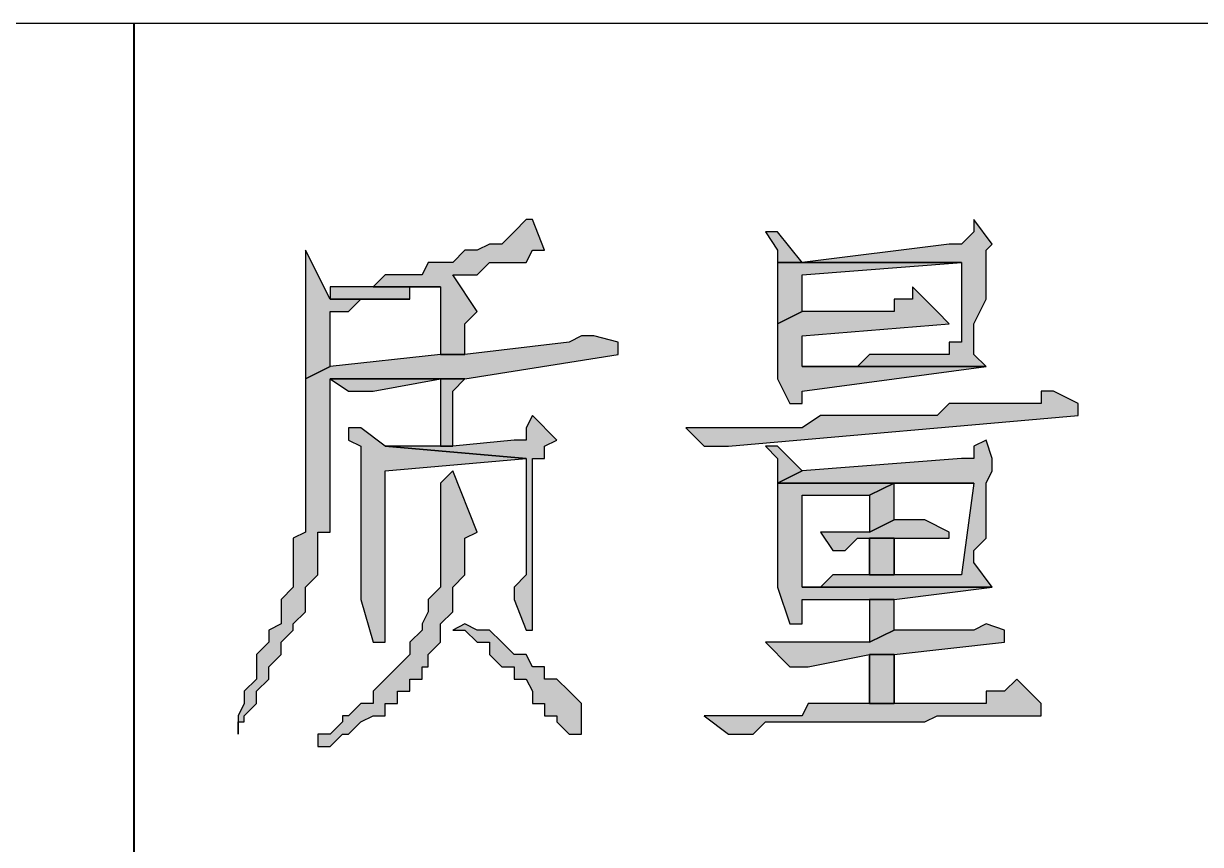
# Model space of a CAD drawing. Extents: x 457 to 4918, y -67 to 391.
# Drawn here: x 3530.63 to 3539.31, y 86.65 to 92.71 of the extents above; entities that cross this region are included whole.
import ezdxf

# ---------------------------------------------------------------- set-up
doc = ezdxf.new("R2010")
doc.units = 0
doc.header["$LTSCALE"] = 40
doc.header["$MEASUREMENT"] = 0
for name, color, linetype in [('at_Entity', 7, 'CONTINUOUS'), ('at_Rect', 7, 'CONTINUOUS'), ('at_Solid', 7, 'CONTINUOUS')]:
    doc.layers.add(name, color=color, linetype=linetype)

msp = doc.modelspace()

# ---------------------------------------------------------------- hatches: boundary and pattern name
at = {"layer": 'at_Solid'}
for points in [[(3534.3842, 91.2651), (3534.339, 91.2651), (3534.2486, 91.1747), (3534.1582, 91.0843), (3534.0678, 91.0843), (3533.9774, 91.0391), (3533.887, 91.0391), (3533.7966, 90.9487), (3533.6158, 90.9487), (3533.5706, 90.8583), (3533.2994, 90.8583), (3533.209, 90.7679), (3533.7062, 90.7679), (3533.7062, 90.6775), (3533.7062, 90.2707), (3533.887, 90.2707), (3533.887, 90.4967), (3533.9774, 90.5871), (3533.7966, 90.8583), (3533.9774, 90.8583), (3534.0678, 90.9487), (3534.339, 90.9487), (3534.3842, 91.0391), (3534.4746, 91.0391)], [(3537.6388, 91.2651), (3537.6388, 91.1747), (3537.5484, 91.0843), (3537.458, 91.0843), (3536.3731, 90.9487), (3536.1923, 90.9487), (3537.5484, 90.9487), (3537.5484, 90.3611), (3537.458, 90.3611), (3537.458, 90.2707), (3537.3676, 90.2707), (3536.8703, 90.2707), (3536.7799, 90.1803), (3536.3731, 90.1803), (3537.7292, 90.1803), (3537.6388, 90.2707), (3537.6388, 90.4967), (3537.7292, 90.6775), (3537.7292, 91.0391), (3537.7744, 91.0843)], [(3536.1923, 91.1747), (3536.1019, 91.1747), (3536.1923, 91.0391), (3536.1923, 90.9487), (3536.3731, 90.9487)], [(3532.7118, 91.0391), (3532.7118, 90.0899), (3532.8926, 90.1803), (3532.8926, 90.5871), (3532.983, 90.5871), (3533.0282, 90.5871), (3533.1186, 90.6775), (3533.4802, 90.6775), (3532.8926, 90.6775)], [(3536.1923, 90.9487), (3536.1923, 90.4967), (3536.3731, 90.5871), (3536.3731, 90.8583), (3537.5484, 90.9487)], [(3533.209, 90.7679), (3532.8926, 90.7679), (3532.8926, 90.6775), (3533.4802, 90.6775), (3533.4802, 90.7679), (3533.7062, 90.7679)], [(3537.1867, 90.7679), (3537.1867, 90.6775), (3537.1415, 90.6775), (3537.0511, 90.6775), (3537.0511, 90.5871), (3536.3731, 90.5871), (3536.1923, 90.4967), (3536.1923, 90.0899), (3536.2827, 89.9091), (3536.3731, 89.9091), (3536.3731, 89.9995), (3537.7292, 90.1803), (3536.3731, 90.1803), (3536.3731, 90.2707), (3536.3731, 90.4063), (3537.458, 90.4967), (3537.3676, 90.5871)], [(3534.8363, 90.4063), (3534.7459, 90.4063), (3534.6555, 90.3611), (3533.887, 90.2707), (3533.7062, 90.2707), (3532.8926, 90.1803), (3532.7118, 90.0899), (3532.7118, 88.9599), (3532.6214, 88.9147), (3532.6214, 88.553), (3532.531, 88.4626), (3532.531, 88.2818), (3532.4406, 88.2366), (3532.4406, 88.1462), (3532.3502, 88.0558), (3532.3502, 87.875), (3532.2598, 87.7846), (3532.2598, 87.6942), (3532.2146, 87.6038), (3532.2146, 87.4682), (3532.2146, 87.5586), (3532.2598, 87.5586), (3532.2598, 87.6038), (3532.3502, 87.6942), (3532.3502, 87.7846), (3532.4406, 87.875), (3532.4406, 87.9654), (3532.531, 88.0558), (3532.531, 88.1462), (3532.6214, 88.2366), (3532.6214, 88.2818), (3532.7118, 88.3722), (3532.7118, 88.553), (3532.8022, 88.6435), (3532.8022, 88.9599), (3532.8926, 88.9599), (3532.8926, 90.0899), (3533.887, 90.0899), (3535.0171, 90.2707), (3535.0171, 90.3611)], [(3532.8926, 90.0899), (3533.0282, 89.9995), (3533.209, 89.9995), (3533.7062, 90.0899)], [(3533.887, 90.0899), (3532.8926, 90.0899), (3533.7062, 90.0899), (3533.7062, 89.5927), (3533.7966, 89.5927), (3533.7966, 89.9995)], [(3538.2264, 89.9995), (3538.136, 89.9995), (3538.136, 89.9091), (3537.458, 89.9091), (3537.3676, 89.8187), (3536.5087, 89.8187), (3536.3731, 89.7283), (3535.5143, 89.7283), (3535.6499, 89.5927), (3535.8307, 89.5927), (3538.4072, 89.8187), (3538.4072, 89.9091)], [(3534.3842, 89.8187), (3534.339, 89.7283), (3534.339, 89.6379), (3534.2486, 89.6379), (3533.7966, 89.5927), (3533.2994, 89.5927), (3534.339, 89.5023), (3534.339, 88.6435), (3534.2486, 88.553), (3534.2486, 88.4626), (3534.339, 88.2366), (3534.3842, 88.2366), (3534.3842, 88.2818), (3534.3842, 89.5023), (3534.4746, 89.5023), (3534.4746, 89.5927), (3534.5651, 89.6379)], [(3533.1186, 89.7283), (3533.0282, 89.7283), (3533.0282, 89.6379), (3533.1186, 89.5927), (3533.1186, 88.4626), (3533.209, 88.1462), (3533.2994, 88.1462), (3533.2994, 88.2366), (3533.2994, 89.4119), (3534.339, 89.5023), (3533.2994, 89.5927)], [(3537.7292, 89.6379), (3537.6388, 89.5927), (3537.6388, 89.5023), (3537.5484, 89.5023), (3536.3731, 89.4119), (3536.1923, 89.3215), (3537.6388, 89.3215), (3537.5484, 88.6435), (3536.5991, 88.6435), (3536.5087, 88.553), (3536.3731, 88.553), (3537.7744, 88.553), (3537.6388, 88.7339), (3537.6388, 88.8243), (3537.7292, 88.9147), (3537.7292, 89.3215), (3537.7744, 89.4119), (3537.7744, 89.5023)], [(3536.1923, 89.5927), (3536.1019, 89.5927), (3536.1923, 89.5023), (3536.1923, 89.3215), (3536.3731, 89.4119)], [(3533.7966, 89.4119), (3533.7062, 89.3215), (3533.7062, 88.553), (3533.6158, 88.4626), (3533.6158, 88.3722), (3533.5706, 88.2818), (3533.5706, 88.2366), (3533.4802, 88.1462), (3533.4802, 88.0558), (3533.3898, 87.9654), (3533.2994, 87.875), (3533.209, 87.7846), (3533.209, 87.6942), (3533.1186, 87.6942), (3533.0282, 87.6038), (3532.983, 87.6038), (3532.983, 87.5586), (3532.8926, 87.4682), (3532.8022, 87.4682), (3532.8022, 87.3778), (3532.8926, 87.3778), (3532.983, 87.4682), (3533.0282, 87.4682), (3533.1186, 87.5586), (3533.209, 87.6038), (3533.2994, 87.6038), (3533.2994, 87.6942), (3533.3898, 87.6942), (3533.3898, 87.7846), (3533.4802, 87.7846), (3533.4802, 87.875), (3533.5706, 87.875), (3533.5706, 87.9654), (3533.6158, 87.9654), (3533.6158, 88.0558), (3533.7062, 88.1462), (3533.7062, 88.2818), (3533.7966, 88.3722), (3533.7966, 88.553), (3533.887, 88.6435), (3533.887, 88.9147), (3533.9774, 88.9599)], [(3536.1923, 89.3215), (3536.1923, 88.553), (3536.2827, 88.2818), (3536.3731, 88.2818), (3536.3731, 88.3722), (3536.3731, 88.4626), (3536.8703, 88.4626), (3537.0511, 88.4626), (3537.7744, 88.553), (3536.3731, 88.553), (3536.3731, 88.6435), (3536.3731, 89.2311), (3536.8703, 89.2311), (3537.0511, 89.3215), (3537.6388, 89.3215)], [(3537.0511, 89.3215), (3536.8703, 89.2311), (3536.8703, 88.9599), (3537.0511, 89.0503)], [(3537.2771, 89.0503), (3537.0511, 89.0503), (3536.8703, 88.9599), (3536.5087, 88.9599), (3536.5991, 88.8243), (3536.6895, 88.8243), (3536.7799, 88.9147), (3537.458, 88.9147), (3537.458, 88.9599)], [(3536.8703, 88.9147), (3536.8703, 88.6435), (3537.0511, 88.6435), (3537.0511, 88.9147)], [(3537.0511, 88.4626), (3536.8703, 88.4626), (3536.8703, 88.1462), (3537.0511, 88.2366)], [(3533.887, 88.2818), (3533.7966, 88.2366), (3533.887, 88.2366), (3533.9774, 88.1462), (3534.0678, 88.1462), (3534.0678, 88.0558), (3534.1582, 87.9654), (3534.2486, 87.9654), (3534.2486, 87.875), (3534.339, 87.875), (3534.3842, 87.7846), (3534.3842, 87.6942), (3534.4746, 87.6942), (3534.4746, 87.6038), (3534.5651, 87.6038), (3534.5651, 87.5586), (3534.6555, 87.4682), (3534.7459, 87.4682), (3534.7459, 87.5586), (3534.7459, 87.6942), (3534.6555, 87.7846), (3534.5651, 87.875), (3534.4746, 87.875), (3534.4746, 87.9654), (3534.3842, 87.9654), (3534.339, 88.0558), (3534.2486, 88.0558), (3534.1582, 88.1462), (3534.0678, 88.2366), (3533.9774, 88.2366)], [(3537.7292, 88.2818), (3537.6388, 88.2366), (3537.0511, 88.2366), (3536.8703, 88.1462), (3536.1019, 88.1462), (3536.2827, 87.9654), (3536.4183, 87.9654), (3536.8703, 88.0558), (3537.0511, 88.0558), (3537.8648, 88.1462), (3537.8648, 88.2366)], [(3536.8703, 88.0558), (3536.8703, 87.6942), (3537.0511, 87.6942), (3537.0511, 88.0558)], [(3537.9552, 87.875), (3537.8648, 87.7846), (3537.7292, 87.7846), (3537.7292, 87.6942), (3536.4183, 87.6942), (3536.3731, 87.6038), (3535.6499, 87.6038), (3535.8307, 87.4682), (3536.0115, 87.4682), (3536.1019, 87.5586), (3537.2771, 87.5586), (3537.3676, 87.6038), (3538.136, 87.6038), (3538.136, 87.6942)]]:
    msp.add_hatch(color=0, dxfattribs=at).paths.add_polyline_path(points)

# ---------------------------------------------------------------- linework, layer by layer
at = {"layer": 'at_Entity', "color": 0, "lineweight": 40}
msp.add_line((3531.4461, 92.7116), (3531.4461, 73.3653), dxfattribs=at)
at = {"layer": 'at_Entity', "color": 0, "lineweight": 20}
for p, q in [((3534.339, 91.2651), (3534.2486, 91.1747)), ((3534.3842, 91.2651), (3534.339, 91.2651)), ((3534.4746, 91.0391), (3534.3842, 91.2651)), ((3537.6388, 91.2651), (3537.6388, 91.1747)), ((3537.7744, 91.0843), (3537.6388, 91.2651)), ((3534.2486, 91.1747), (3534.1582, 91.0843)), ((3536.1923, 91.1747), (3536.1019, 91.1747)), ((3536.1019, 91.1747), (3536.1923, 91.0391)), ((3536.3731, 90.9487), (3536.1923, 91.1747)), ((3537.6388, 91.1747), (3537.5484, 91.0843)), ((3532.7118, 91.0391), (3532.7118, 90.0899)), ((3532.8926, 90.6775), (3532.7118, 91.0391)), ((3533.887, 91.0391), (3533.7966, 90.9487)), ((3533.9774, 91.0391), (3533.887, 91.0391)), ((3534.0678, 91.0843), (3533.9774, 91.0391)), ((3534.1582, 91.0843), (3534.0678, 91.0843)), ((3534.339, 90.9487), (3534.3842, 91.0391)), ((3534.3842, 91.0391), (3534.4746, 91.0391)), ((3536.1923, 91.0391), (3536.1923, 90.9487)), ((3537.458, 91.0843), (3536.3731, 90.9487)), ((3537.5484, 91.0843), (3537.458, 91.0843)), ((3537.7292, 91.0391), (3537.7744, 91.0843)), ((3537.7292, 90.6775), (3537.7292, 91.0391)), ((3533.6158, 90.9487), (3533.5706, 90.8583)), ((3533.7966, 90.9487), (3533.6158, 90.9487)), ((3533.9774, 90.8583), (3534.0678, 90.9487)), ((3534.0678, 90.9487), (3534.339, 90.9487)), ((3536.1923, 90.9487), (3536.1923, 90.4967)), ((3537.5484, 90.9487), (3536.1923, 90.9487)), ((3536.1923, 90.9487), (3536.3731, 90.9487)), ((3536.3731, 90.9487), (3536.1923, 90.9487)), ((3536.1923, 90.9487), (3537.5484, 90.9487)), ((3536.3731, 90.8583), (3537.5484, 90.9487)), ((3537.5484, 90.9487), (3537.5484, 90.3611)), ((3533.2994, 90.8583), (3533.209, 90.7679)), ((3533.5706, 90.8583), (3533.2994, 90.8583)), ((3533.9774, 90.5871), (3533.7966, 90.8583)), ((3533.7966, 90.8583), (3533.9774, 90.8583)), ((3536.3731, 90.5871), (3536.3731, 90.8583)), ((3533.209, 90.7679), (3532.8926, 90.7679)), ((3532.8926, 90.7679), (3532.8926, 90.6775)), ((3533.7062, 90.7679), (3533.209, 90.7679)), ((3533.209, 90.7679), (3533.7062, 90.7679)), ((3533.4802, 90.6775), (3533.4802, 90.7679)), ((3533.4802, 90.7679), (3533.7062, 90.7679)), ((3533.7062, 90.7679), (3533.7062, 90.6775)), ((3537.1867, 90.7679), (3537.1867, 90.6775)), ((3537.3676, 90.5871), (3537.1867, 90.7679)), ((3532.8926, 90.6775), (3533.4802, 90.6775)), ((3533.4802, 90.6775), (3532.8926, 90.6775)), ((3533.0282, 90.5871), (3533.1186, 90.6775)), ((3533.1186, 90.6775), (3533.4802, 90.6775)), ((3533.7062, 90.6775), (3533.7062, 90.2707)), ((3537.1415, 90.6775), (3537.0511, 90.6775)), ((3537.0511, 90.6775), (3537.0511, 90.5871)), ((3537.1867, 90.6775), (3537.1415, 90.6775)), ((3537.6388, 90.4967), (3537.7292, 90.6775)), ((3532.8926, 90.1803), (3532.8926, 90.5871)), ((3532.8926, 90.5871), (3532.983, 90.5871)), ((3532.983, 90.5871), (3533.0282, 90.5871)), ((3533.887, 90.4967), (3533.9774, 90.5871)), ((3536.3731, 90.5871), (3536.1923, 90.4967)), ((3536.1923, 90.4967), (3536.3731, 90.5871)), ((3537.0511, 90.5871), (3536.3731, 90.5871)), ((3537.458, 90.4967), (3537.3676, 90.5871)), ((3533.887, 90.2707), (3533.887, 90.4967)), ((3536.1923, 90.4967), (3536.1923, 90.0899)), ((3536.3731, 90.4063), (3537.458, 90.4967)), ((3537.6388, 90.2707), (3537.6388, 90.4967)), ((3534.6555, 90.3611), (3533.887, 90.2707)), ((3534.7459, 90.4063), (3534.6555, 90.3611)), ((3534.8363, 90.4063), (3534.7459, 90.4063)), ((3535.0171, 90.3611), (3534.8363, 90.4063)), ((3535.0171, 90.2707), (3535.0171, 90.3611)), ((3536.3731, 90.2707), (3536.3731, 90.4063)), ((3537.5484, 90.3611), (3537.458, 90.3611)), ((3537.458, 90.3611), (3537.458, 90.2707)), ((3533.7062, 90.2707), (3532.8926, 90.1803)), ((3533.887, 90.2707), (3533.7062, 90.2707)), ((3533.7062, 90.2707), (3533.887, 90.2707)), ((3533.887, 90.0899), (3535.0171, 90.2707)), ((3536.3731, 90.1803), (3536.3731, 90.2707)), ((3536.8703, 90.2707), (3536.7799, 90.1803)), ((3537.3676, 90.2707), (3536.8703, 90.2707)), ((3537.458, 90.2707), (3537.3676, 90.2707)), ((3537.7292, 90.1803), (3537.6388, 90.2707)), ((3532.8926, 90.1803), (3532.7118, 90.0899)), ((3532.7118, 90.0899), (3532.8926, 90.1803)), ((3536.3731, 89.9995), (3537.7292, 90.1803)), ((3537.7292, 90.1803), (3536.3731, 90.1803)), ((3536.7799, 90.1803), (3536.3731, 90.1803)), ((3536.3731, 90.1803), (3537.7292, 90.1803)), ((3532.7118, 90.0899), (3532.7118, 88.9599)), ((3532.8926, 90.0899), (3533.0282, 89.9995)), ((3533.7062, 90.0899), (3532.8926, 90.0899)), ((3533.887, 90.0899), (3532.8926, 90.0899)), ((3532.8926, 90.0899), (3533.7062, 90.0899)), ((3532.8926, 88.9599), (3532.8926, 90.0899)), ((3532.8926, 90.0899), (3533.887, 90.0899)), ((3533.209, 89.9995), (3533.7062, 90.0899)), ((3533.7062, 90.0899), (3533.7062, 89.5927)), ((3533.7966, 89.9995), (3533.887, 90.0899)), ((3536.1923, 90.0899), (3536.2827, 89.9091)), ((3533.0282, 89.9995), (3533.209, 89.9995)), ((3533.7966, 89.5927), (3533.7966, 89.9995)), ((3536.3731, 89.9091), (3536.3731, 89.9995)), ((3538.2264, 89.9995), (3538.136, 89.9995)), ((3538.136, 89.9995), (3538.136, 89.9091)), ((3538.4072, 89.9091), (3538.2264, 89.9995)), ((3536.2827, 89.9091), (3536.3731, 89.9091)), ((3537.458, 89.9091), (3537.3676, 89.8187)), ((3538.136, 89.9091), (3537.458, 89.9091)), ((3538.4072, 89.8187), (3538.4072, 89.9091)), ((3534.3842, 89.8187), (3534.339, 89.7283)), ((3534.5651, 89.6379), (3534.3842, 89.8187)), ((3535.8307, 89.5927), (3538.4072, 89.8187)), ((3536.5087, 89.8187), (3536.3731, 89.7283)), ((3537.3676, 89.8187), (3536.5087, 89.8187)), ((3533.1186, 89.7283), (3533.0282, 89.7283)), ((3533.0282, 89.7283), (3533.0282, 89.6379)), ((3533.2994, 89.5927), (3533.1186, 89.7283)), ((3534.339, 89.7283), (3534.339, 89.6379)), ((3536.3731, 89.7283), (3535.5143, 89.7283)), ((3535.5143, 89.7283), (3535.6499, 89.5927)), ((3533.0282, 89.6379), (3533.1186, 89.5927)), ((3534.2486, 89.6379), (3533.7966, 89.5927)), ((3534.339, 89.6379), (3534.2486, 89.6379)), ((3534.4746, 89.5927), (3534.5651, 89.6379)), ((3537.7292, 89.6379), (3537.6388, 89.5927)), ((3537.7744, 89.5023), (3537.7292, 89.6379)), ((3533.1186, 89.5927), (3533.1186, 88.4626)), ((3534.339, 89.5023), (3533.2994, 89.5927)), ((3533.7966, 89.5927), (3533.2994, 89.5927)), ((3533.2994, 89.5927), (3534.339, 89.5023)), ((3533.7062, 89.5927), (3533.7966, 89.5927)), ((3534.4746, 89.5023), (3534.4746, 89.5927)), ((3535.6499, 89.5927), (3535.8307, 89.5927)), ((3536.1923, 89.5927), (3536.1019, 89.5927)), ((3536.1019, 89.5927), (3536.1923, 89.5023)), ((3536.3731, 89.4119), (3536.1923, 89.5927)), ((3537.6388, 89.5927), (3537.6388, 89.5023)), ((3533.2994, 89.4119), (3534.339, 89.5023)), ((3534.339, 89.5023), (3534.339, 88.6435)), ((3534.3842, 88.2818), (3534.3842, 89.5023)), ((3534.3842, 89.5023), (3534.4746, 89.5023)), ((3536.1923, 89.5023), (3536.1923, 89.3215)), ((3537.5484, 89.5023), (3536.3731, 89.4119)), ((3537.6388, 89.5023), (3537.5484, 89.5023)), ((3537.7744, 89.4119), (3537.7744, 89.5023)), ((3533.2994, 88.2366), (3533.2994, 89.4119)), ((3533.7966, 89.4119), (3533.7062, 89.3215)), ((3533.9774, 88.9599), (3533.7966, 89.4119)), ((3536.1923, 89.3215), (3536.3731, 89.4119)), ((3536.3731, 89.4119), (3536.1923, 89.3215)), ((3537.7292, 89.3215), (3537.7744, 89.4119)), ((3533.7062, 89.3215), (3533.7062, 88.553)), ((3536.1923, 89.3215), (3536.1923, 88.553)), ((3537.6388, 89.3215), (3536.1923, 89.3215)), ((3536.1923, 89.3215), (3537.6388, 89.3215)), ((3537.0511, 89.3215), (3536.8703, 89.2311)), ((3536.8703, 89.2311), (3537.0511, 89.3215)), ((3537.0511, 89.0503), (3537.0511, 89.3215)), ((3537.0511, 89.3215), (3537.6388, 89.3215)), ((3537.6388, 89.3215), (3537.5484, 88.6435)), ((3537.7292, 88.9147), (3537.7292, 89.3215)), ((3536.3731, 88.6435), (3536.3731, 89.2311)), ((3536.3731, 89.2311), (3536.8703, 89.2311)), ((3536.8703, 89.2311), (3536.8703, 88.9599)), ((3537.0511, 89.0503), (3536.8703, 88.9599)), ((3536.8703, 88.9599), (3537.0511, 89.0503)), ((3537.2771, 89.0503), (3537.0511, 89.0503)), ((3537.458, 88.9599), (3537.2771, 89.0503)), ((3532.7118, 88.9599), (3532.6214, 88.9147)), ((3532.8022, 88.6435), (3532.8022, 88.9599)), ((3532.8022, 88.9599), (3532.8926, 88.9599)), ((3533.887, 88.9147), (3533.9774, 88.9599)), ((3536.8703, 88.9599), (3536.5087, 88.9599)), ((3536.5087, 88.9599), (3536.5991, 88.8243)), ((3537.458, 88.9147), (3537.458, 88.9599)), ((3532.6214, 88.9147), (3532.6214, 88.6435)), ((3533.887, 88.6435), (3533.887, 88.9147)), ((3536.6895, 88.8243), (3536.7799, 88.9147)), ((3536.7799, 88.9147), (3537.458, 88.9147)), ((3537.6388, 88.8243), (3537.7292, 88.9147)), ((3536.5991, 88.8243), (3536.6895, 88.8243)), ((3537.6388, 88.7339), (3537.6388, 88.8243)), ((3537.7744, 88.553), (3537.6388, 88.7339)), ((3532.6214, 88.6435), (3532.6214, 88.553)), ((3532.7118, 88.553), (3532.8022, 88.6435)), ((3533.7966, 88.553), (3533.887, 88.6435)), ((3534.339, 88.6435), (3534.2486, 88.553)), ((3536.3731, 88.553), (3536.3731, 88.6435)), ((3536.5991, 88.6435), (3536.5087, 88.553)), ((3537.5484, 88.6435), (3536.5991, 88.6435)), ((3532.6214, 88.553), (3532.531, 88.4626)), ((3532.7118, 88.3722), (3532.7118, 88.553)), ((3533.7062, 88.553), (3533.6158, 88.4626)), ((3533.7966, 88.3722), (3533.7966, 88.553)), ((3534.2486, 88.553), (3534.2486, 88.4626)), ((3536.1923, 88.553), (3536.2827, 88.2818)), ((3537.7744, 88.553), (3536.3731, 88.553)), ((3536.5087, 88.553), (3536.3731, 88.553)), ((3536.3731, 88.553), (3537.7744, 88.553)), ((3537.0511, 88.4626), (3537.7744, 88.553)), ((3532.531, 88.4626), (3532.531, 88.2818)), ((3533.1186, 88.4626), (3533.209, 88.1462)), ((3533.6158, 88.4626), (3533.6158, 88.3722)), ((3534.2486, 88.4626), (3534.339, 88.2366)), ((3536.3731, 88.3722), (3536.3731, 88.4626)), ((3536.3731, 88.4626), (3536.8703, 88.4626)), ((3537.0511, 88.4626), (3536.8703, 88.4626)), ((3536.8703, 88.4626), (3536.8703, 88.1462)), ((3536.8703, 88.4626), (3537.0511, 88.4626)), ((3537.0511, 88.2366), (3537.0511, 88.4626)), ((3532.6214, 88.2818), (3532.7118, 88.3722)), ((3533.6158, 88.3722), (3533.5706, 88.2818)), ((3533.7062, 88.2818), (3533.7966, 88.3722)), ((3536.3731, 88.2818), (3536.3731, 88.3722)), ((3532.531, 88.2818), (3532.4406, 88.2366)), ((3532.6214, 88.2366), (3532.6214, 88.2818)), ((3533.5706, 88.2818), (3533.5706, 88.2366)), ((3533.7062, 88.1462), (3533.7062, 88.2818)), ((3533.887, 88.2818), (3533.7966, 88.2366)), ((3533.9774, 88.2366), (3533.887, 88.2818)), ((3534.3842, 88.2366), (3534.3842, 88.2818)), ((3536.2827, 88.2818), (3536.3731, 88.2818)), ((3537.7292, 88.2818), (3537.6388, 88.2366)), ((3537.8648, 88.2366), (3537.7292, 88.2818)), ((3532.4406, 88.2366), (3532.4406, 88.1462)), ((3532.531, 88.1462), (3532.6214, 88.2366)), ((3533.2994, 88.1462), (3533.2994, 88.2366)), ((3533.5706, 88.2366), (3533.4802, 88.1462)), ((3533.7966, 88.2366), (3533.887, 88.2366)), ((3533.887, 88.2366), (3533.9774, 88.1462)), ((3534.0678, 88.2366), (3533.9774, 88.2366)), ((3534.1582, 88.1462), (3534.0678, 88.2366)), ((3534.339, 88.2366), (3534.3842, 88.2366)), ((3537.0511, 88.2366), (3536.8703, 88.1462)), ((3536.8703, 88.1462), (3537.0511, 88.2366)), ((3537.6388, 88.2366), (3537.0511, 88.2366)), ((3537.8648, 88.1462), (3537.8648, 88.2366)), ((3532.4406, 88.1462), (3532.3502, 88.0558)), ((3532.531, 88.0558), (3532.531, 88.1462)), ((3533.209, 88.1462), (3533.2994, 88.1462)), ((3533.4802, 88.1462), (3533.4802, 88.0558)), ((3533.6158, 88.0558), (3533.7062, 88.1462)), ((3533.9774, 88.1462), (3534.0678, 88.1462)), ((3534.0678, 88.1462), (3534.0678, 88.0558)), ((3534.2486, 88.0558), (3534.1582, 88.1462)), ((3536.8703, 88.1462), (3536.1019, 88.1462)), ((3536.1019, 88.1462), (3536.2827, 87.9654)), ((3537.0511, 88.0558), (3537.8648, 88.1462)), ((3532.3502, 88.0558), (3532.3502, 87.875)), ((3532.4406, 87.9654), (3532.531, 88.0558)), ((3533.4802, 88.0558), (3533.3898, 87.9654)), ((3533.6158, 87.9654), (3533.6158, 88.0558)), ((3534.0678, 88.0558), (3534.1582, 87.9654)), ((3534.339, 88.0558), (3534.2486, 88.0558)), ((3534.3842, 87.9654), (3534.339, 88.0558)), ((3536.4183, 87.9654), (3536.8703, 88.0558)), ((3536.8703, 88.0558), (3537.0511, 88.0558)), ((3532.4406, 87.875), (3532.4406, 87.9654)), ((3533.3898, 87.9654), (3533.2994, 87.875)), ((3533.5706, 87.875), (3533.5706, 87.9654)), ((3533.5706, 87.9654), (3533.6158, 87.9654)), ((3534.1582, 87.9654), (3534.2486, 87.9654)), ((3534.2486, 87.9654), (3534.2486, 87.875)), ((3534.4746, 87.9654), (3534.3842, 87.9654)), ((3534.4746, 87.875), (3534.4746, 87.9654)), ((3536.2827, 87.9654), (3536.4183, 87.9654)), ((3532.3502, 87.875), (3532.2598, 87.7846)), ((3532.3502, 87.7846), (3532.4406, 87.875)), ((3533.2994, 87.875), (3533.209, 87.7846)), ((3533.4802, 87.7846), (3533.4802, 87.875)), ((3533.4802, 87.875), (3533.5706, 87.875)), ((3534.2486, 87.875), (3534.339, 87.875)), ((3534.339, 87.875), (3534.3842, 87.7846)), ((3534.5651, 87.875), (3534.4746, 87.875)), ((3534.6555, 87.7846), (3534.5651, 87.875)), ((3537.9552, 87.875), (3537.8648, 87.7846)), ((3538.136, 87.6942), (3537.9552, 87.875)), ((3532.2598, 87.7846), (3532.2598, 87.6942)), ((3532.3502, 87.6942), (3532.3502, 87.7846)), ((3533.209, 87.7846), (3533.209, 87.6942)), ((3533.3898, 87.6942), (3533.3898, 87.7846)), ((3533.3898, 87.7846), (3533.4802, 87.7846)), ((3534.3842, 87.7846), (3534.3842, 87.6942)), ((3534.7459, 87.6942), (3534.6555, 87.7846)), ((3537.8648, 87.7846), (3537.7292, 87.7846)), ((3537.7292, 87.7846), (3537.7292, 87.6942)), ((3532.2598, 87.6942), (3532.2146, 87.6038)), ((3532.2598, 87.6038), (3532.3502, 87.6942)), ((3533.1186, 87.6942), (3533.0282, 87.6038)), ((3533.209, 87.6942), (3533.1186, 87.6942)), ((3533.2994, 87.6038), (3533.2994, 87.6942)), ((3533.2994, 87.6942), (3533.3898, 87.6942)), ((3534.3842, 87.6942), (3534.4746, 87.6942)), ((3534.4746, 87.6942), (3534.4746, 87.6038)), ((3534.7459, 87.5586), (3534.7459, 87.6942)), ((3536.4183, 87.6942), (3536.3731, 87.6038)), ((3537.7292, 87.6942), (3536.4183, 87.6942)), ((3538.136, 87.6038), (3538.136, 87.6942)), ((3532.2146, 87.6038), (3532.2146, 87.4682)), ((3532.2146, 87.4682), (3532.2146, 87.5586)), ((3532.2146, 87.5586), (3532.2598, 87.5586)), ((3532.2598, 87.5586), (3532.2598, 87.6038)), ((3532.983, 87.5586), (3532.8926, 87.4682)), ((3533.0282, 87.6038), (3532.983, 87.6038)), ((3532.983, 87.6038), (3532.983, 87.5586)), ((3533.0282, 87.4682), (3533.1186, 87.5586)), ((3533.1186, 87.5586), (3533.209, 87.6038)), ((3533.209, 87.6038), (3533.2994, 87.6038)), ((3534.4746, 87.6038), (3534.5651, 87.6038)), ((3534.5651, 87.6038), (3534.5651, 87.5586)), ((3534.5651, 87.5586), (3534.6555, 87.4682)), ((3534.7459, 87.4682), (3534.7459, 87.5586)), ((3536.3731, 87.6038), (3535.6499, 87.6038)), ((3535.6499, 87.6038), (3535.8307, 87.4682)), ((3536.0115, 87.4682), (3536.1019, 87.5586)), ((3536.1019, 87.5586), (3537.2771, 87.5586)), ((3537.2771, 87.5586), (3537.3676, 87.6038)), ((3537.3676, 87.6038), (3538.136, 87.6038)), ((3532.8926, 87.4682), (3532.8022, 87.4682)), ((3532.8022, 87.4682), (3532.8022, 87.3778)), ((3532.8926, 87.3778), (3532.983, 87.4682)), ((3532.983, 87.4682), (3533.0282, 87.4682)), ((3534.6555, 87.4682), (3534.7459, 87.4682)), ((3535.8307, 87.4682), (3536.0115, 87.4682)), ((3532.8022, 87.3778), (3532.8926, 87.3778))]:
    msp.add_line(p, q, dxfattribs=at)
at = {"layer": 'at_Entity', "color": 0}
for points in [[(3634.2346, 92.7116), (3516.5748, 92.7116)], [(3534.3842, 91.2651), (3534.339, 91.2651), (3534.2486, 91.1747), (3534.1582, 91.0843), (3534.0678, 91.0843), (3533.9774, 91.0391), (3533.887, 91.0391), (3533.7966, 90.9487), (3533.6158, 90.9487), (3533.5706, 90.8583), (3533.2994, 90.8583), (3533.209, 90.7679), (3533.7062, 90.7679), (3533.7062, 90.6775), (3533.7062, 90.2707), (3533.887, 90.2707), (3533.887, 90.4967), (3533.9774, 90.5871), (3533.7966, 90.8583), (3533.9774, 90.8583), (3534.0678, 90.9487), (3534.339, 90.9487), (3534.3842, 91.0391), (3534.4746, 91.0391), (3534.3842, 91.2651), (3534.3842, 91.2651), (3534.3842, 91.2651)], [(3537.6388, 91.2651), (3537.6388, 91.1747), (3537.5484, 91.0843), (3537.458, 91.0843), (3536.3731, 90.9487), (3536.1923, 90.9487), (3537.5484, 90.9487), (3537.5484, 90.3611), (3537.458, 90.3611), (3537.458, 90.2707), (3537.3676, 90.2707), (3536.8703, 90.2707), (3536.7799, 90.1803), (3536.3731, 90.1803), (3537.7292, 90.1803), (3537.6388, 90.2707), (3537.6388, 90.4967), (3537.7292, 90.6775), (3537.7292, 91.0391), (3537.7744, 91.0843), (3537.6388, 91.2651), (3537.6388, 91.2651), (3537.6388, 91.2651)], [(3536.1923, 91.1747), (3536.1019, 91.1747), (3536.1923, 91.0391), (3536.1923, 90.9487), (3536.3731, 90.9487), (3536.1923, 91.1747), (3536.1923, 91.1747), (3536.1923, 91.1747)], [(3532.7118, 91.0391), (3532.7118, 90.0899), (3532.8926, 90.1803), (3532.8926, 90.5871), (3532.983, 90.5871), (3533.0282, 90.5871), (3533.1186, 90.6775), (3533.4802, 90.6775), (3532.8926, 90.6775), (3532.7118, 91.0391), (3532.7118, 91.0391), (3532.7118, 91.0391)], [(3536.1923, 90.9487), (3536.1923, 90.4967), (3536.3731, 90.5871), (3536.3731, 90.8583), (3537.5484, 90.9487), (3536.1923, 90.9487), (3536.1923, 90.9487)], [(3533.209, 90.7679), (3532.8926, 90.7679), (3532.8926, 90.6775), (3533.4802, 90.6775), (3533.4802, 90.7679), (3533.7062, 90.7679), (3533.209, 90.7679), (3533.209, 90.7679), (3533.209, 90.7679)], [(3537.1867, 90.7679), (3537.1867, 90.6775), (3537.1415, 90.6775), (3537.0511, 90.6775), (3537.0511, 90.5871), (3536.3731, 90.5871), (3536.1923, 90.4967), (3536.1923, 90.0899), (3536.2827, 89.9091), (3536.3731, 89.9091), (3536.3731, 89.9995), (3537.7292, 90.1803), (3536.3731, 90.1803), (3536.3731, 90.2707), (3536.3731, 90.4063), (3537.458, 90.4967), (3537.3676, 90.5871), (3537.1867, 90.7679), (3537.1867, 90.7679), (3537.1867, 90.7679)], [(3534.8363, 90.4063), (3534.7459, 90.4063), (3534.6555, 90.3611), (3533.887, 90.2707), (3533.7062, 90.2707), (3532.8926, 90.1803), (3532.7118, 90.0899), (3532.7118, 88.9599), (3532.6214, 88.9147), (3532.6214, 88.553), (3532.531, 88.4626), (3532.531, 88.2818), (3532.4406, 88.2366), (3532.4406, 88.1462), (3532.3502, 88.0558), (3532.3502, 87.875), (3532.2598, 87.7846), (3532.2598, 87.6942), (3532.2146, 87.6038), (3532.2146, 87.4682), (3532.2146, 87.5586), (3532.2598, 87.5586), (3532.2598, 87.6038), (3532.3502, 87.6942), (3532.3502, 87.7846), (3532.4406, 87.875), (3532.4406, 87.9654), (3532.531, 88.0558), (3532.531, 88.1462), (3532.6214, 88.2366), (3532.6214, 88.2818), (3532.7118, 88.3722), (3532.7118, 88.553), (3532.8022, 88.6435), (3532.8022, 88.9599), (3532.8926, 88.9599), (3532.8926, 90.0899), (3533.887, 90.0899), (3535.0171, 90.2707), (3535.0171, 90.3611), (3534.8363, 90.4063), (3534.8363, 90.4063), (3534.8363, 90.4063)], [(3532.8926, 90.0899), (3533.0282, 89.9995), (3533.209, 89.9995), (3533.7062, 90.0899), (3532.8926, 90.0899), (3532.8926, 90.0899)], [(3533.887, 90.0899), (3532.8926, 90.0899), (3533.7062, 90.0899), (3533.7062, 89.5927), (3533.7966, 89.5927), (3533.7966, 89.9995), (3533.887, 90.0899), (3533.887, 90.0899), (3533.887, 90.0899)], [(3538.2264, 89.9995), (3538.136, 89.9995), (3538.136, 89.9091), (3537.458, 89.9091), (3537.3676, 89.8187), (3536.5087, 89.8187), (3536.3731, 89.7283), (3535.5143, 89.7283), (3535.6499, 89.5927), (3535.8307, 89.5927), (3538.4072, 89.8187), (3538.4072, 89.9091), (3538.2264, 89.9995), (3538.2264, 89.9995), (3538.2264, 89.9995)], [(3534.3842, 89.8187), (3534.339, 89.7283), (3534.339, 89.6379), (3534.2486, 89.6379), (3533.7966, 89.5927), (3533.2994, 89.5927), (3534.339, 89.5023), (3534.339, 88.6435), (3534.2486, 88.553), (3534.2486, 88.4626), (3534.339, 88.2366), (3534.3842, 88.2366), (3534.3842, 88.2818), (3534.3842, 89.5023), (3534.4746, 89.5023), (3534.4746, 89.5927), (3534.5651, 89.6379), (3534.3842, 89.8187), (3534.3842, 89.8187), (3534.3842, 89.8187)], [(3533.1186, 89.7283), (3533.0282, 89.7283), (3533.0282, 89.6379), (3533.1186, 89.5927), (3533.1186, 88.4626), (3533.209, 88.1462), (3533.2994, 88.1462), (3533.2994, 88.2366), (3533.2994, 89.4119), (3534.339, 89.5023), (3533.2994, 89.5927), (3533.1186, 89.7283), (3533.1186, 89.7283), (3533.1186, 89.7283)], [(3537.7292, 89.6379), (3537.6388, 89.5927), (3537.6388, 89.5023), (3537.5484, 89.5023), (3536.3731, 89.4119), (3536.1923, 89.3215), (3537.6388, 89.3215), (3537.5484, 88.6435), (3536.5991, 88.6435), (3536.5087, 88.553), (3536.3731, 88.553), (3537.7744, 88.553), (3537.6388, 88.7339), (3537.6388, 88.8243), (3537.7292, 88.9147), (3537.7292, 89.3215), (3537.7744, 89.4119), (3537.7744, 89.5023), (3537.7292, 89.6379), (3537.7292, 89.6379), (3537.7292, 89.6379)], [(3536.1923, 89.5927), (3536.1019, 89.5927), (3536.1923, 89.5023), (3536.1923, 89.3215), (3536.3731, 89.4119), (3536.1923, 89.5927), (3536.1923, 89.5927), (3536.1923, 89.5927)], [(3533.7966, 89.4119), (3533.7062, 89.3215), (3533.7062, 88.553), (3533.6158, 88.4626), (3533.6158, 88.3722), (3533.5706, 88.2818), (3533.5706, 88.2366), (3533.4802, 88.1462), (3533.4802, 88.0558), (3533.3898, 87.9654), (3533.2994, 87.875), (3533.209, 87.7846), (3533.209, 87.6942), (3533.1186, 87.6942), (3533.0282, 87.6038), (3532.983, 87.6038), (3532.983, 87.5586), (3532.8926, 87.4682), (3532.8022, 87.4682), (3532.8022, 87.3778), (3532.8926, 87.3778), (3532.983, 87.4682), (3533.0282, 87.4682), (3533.1186, 87.5586), (3533.209, 87.6038), (3533.2994, 87.6038), (3533.2994, 87.6942), (3533.3898, 87.6942), (3533.3898, 87.7846), (3533.4802, 87.7846), (3533.4802, 87.875), (3533.5706, 87.875), (3533.5706, 87.9654), (3533.6158, 87.9654), (3533.6158, 88.0558), (3533.7062, 88.1462), (3533.7062, 88.2818), (3533.7966, 88.3722), (3533.7966, 88.553), (3533.887, 88.6435), (3533.887, 88.9147), (3533.9774, 88.9599), (3533.7966, 89.4119), (3533.7966, 89.4119), (3533.7966, 89.4119)], [(3536.1923, 89.3215), (3536.1923, 88.553), (3536.2827, 88.2818), (3536.3731, 88.2818), (3536.3731, 88.3722), (3536.3731, 88.4626), (3536.8703, 88.4626), (3537.0511, 88.4626), (3537.7744, 88.553), (3536.3731, 88.553), (3536.3731, 88.6435), (3536.3731, 89.2311), (3536.8703, 89.2311), (3537.0511, 89.3215), (3537.6388, 89.3215), (3536.1923, 89.3215), (3536.1923, 89.3215), (3536.1923, 89.3215)], [(3537.0511, 89.3215), (3536.8703, 89.2311), (3536.8703, 88.9599), (3537.0511, 89.0503), (3537.0511, 89.3215), (3537.0511, 89.3215)], [(3537.2771, 89.0503), (3537.0511, 89.0503), (3536.8703, 88.9599), (3536.5087, 88.9599), (3536.5991, 88.8243), (3536.6895, 88.8243), (3536.7799, 88.9147), (3537.458, 88.9147), (3537.458, 88.9599), (3537.2771, 89.0503), (3537.2771, 89.0503), (3537.2771, 89.0503)], [(3536.8703, 88.9147), (3536.8703, 88.6435), (3537.0511, 88.6435), (3537.0511, 88.9147), (3536.8703, 88.9147), (3536.8703, 88.9147), (3536.8703, 88.9147)], [(3537.0511, 88.4626), (3536.8703, 88.4626), (3536.8703, 88.1462), (3537.0511, 88.2366), (3537.0511, 88.4626), (3537.0511, 88.4626)], [(3533.887, 88.2818), (3533.7966, 88.2366), (3533.887, 88.2366), (3533.9774, 88.1462), (3534.0678, 88.1462), (3534.0678, 88.0558), (3534.1582, 87.9654), (3534.2486, 87.9654), (3534.2486, 87.875), (3534.339, 87.875), (3534.3842, 87.7846), (3534.3842, 87.6942), (3534.4746, 87.6942), (3534.4746, 87.6038), (3534.5651, 87.6038), (3534.5651, 87.5586), (3534.6555, 87.4682), (3534.7459, 87.4682), (3534.7459, 87.5586), (3534.7459, 87.6942), (3534.6555, 87.7846), (3534.5651, 87.875), (3534.4746, 87.875), (3534.4746, 87.9654), (3534.3842, 87.9654), (3534.339, 88.0558), (3534.2486, 88.0558), (3534.1582, 88.1462), (3534.0678, 88.2366), (3533.9774, 88.2366), (3533.887, 88.2818), (3533.887, 88.2818), (3533.887, 88.2818)], [(3537.7292, 88.2818), (3537.6388, 88.2366), (3537.0511, 88.2366), (3536.8703, 88.1462), (3536.1019, 88.1462), (3536.2827, 87.9654), (3536.4183, 87.9654), (3536.8703, 88.0558), (3537.0511, 88.0558), (3537.8648, 88.1462), (3537.8648, 88.2366), (3537.7292, 88.2818), (3537.7292, 88.2818), (3537.7292, 88.2818)], [(3536.8703, 88.0558), (3536.8703, 87.6942), (3537.0511, 87.6942), (3537.0511, 88.0558), (3536.8703, 88.0558), (3536.8703, 88.0558), (3536.8703, 88.0558)], [(3537.9552, 87.875), (3537.8648, 87.7846), (3537.7292, 87.7846), (3537.7292, 87.6942), (3536.4183, 87.6942), (3536.3731, 87.6038), (3535.6499, 87.6038), (3535.8307, 87.4682), (3536.0115, 87.4682), (3536.1019, 87.5586), (3537.2771, 87.5586), (3537.3676, 87.6038), (3538.136, 87.6038), (3538.136, 87.6942), (3537.9552, 87.875), (3537.9552, 87.875), (3537.9552, 87.875)]]:
    msp.add_lwpolyline(points, dxfattribs=at)
at = {"layer": 'at_Rect', "color": 0}
for p, q in [((3537.0511, 88.9147), (3536.8703, 88.9147)), ((3536.8703, 88.6435), (3536.8703, 88.9147)), ((3537.0511, 88.9147), (3537.0511, 88.6435)), ((3536.8703, 88.6435), (3537.0511, 88.6435)), ((3537.0511, 88.0558), (3536.8703, 88.0558)), ((3536.8703, 87.6942), (3536.8703, 88.0558)), ((3537.0511, 88.0558), (3537.0511, 87.6942)), ((3536.8703, 87.6942), (3537.0511, 87.6942))]:
    msp.add_line(p, q, dxfattribs=at)

doc.saveas('drawing.dxf')
